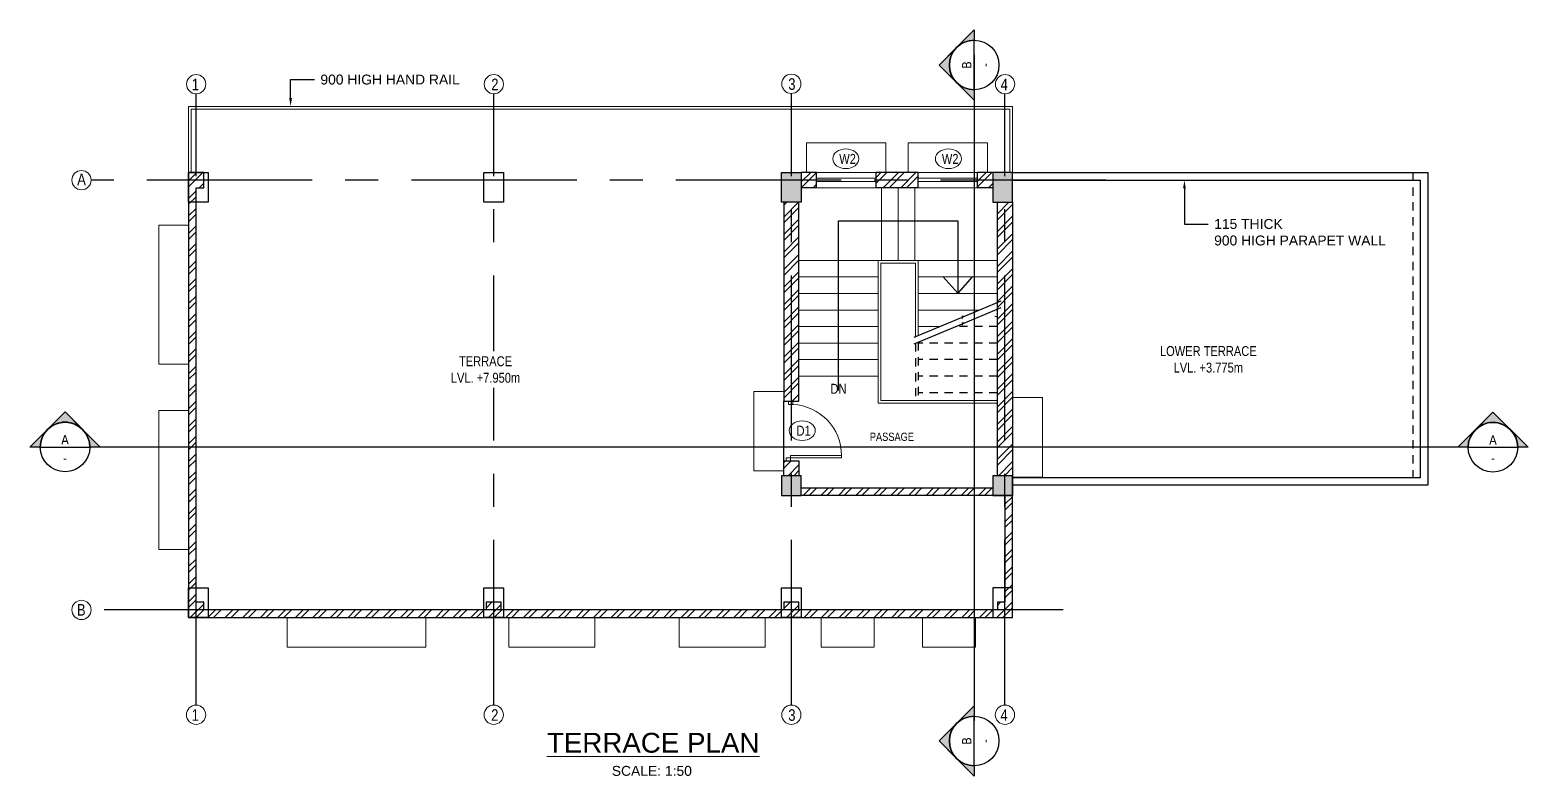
# Model space of a CAD drawing. Header units: millimetres. Extents: x 2923 to 3086, y 1840 to 1916.
# Drawn here: x 3021.62 to 3044.27, y 1876.53 to 1887.81 of the extents above; entities that cross this region are included whole.
import ezdxf
from ezdxf import colors
from ezdxf.entities.mleader import LeaderData, LeaderLine
from ezdxf.enums import TextEntityAlignment as Align
from ezdxf.math import Vec2, Vec3

# ---------------------------------------------------------------- set-up
doc = ezdxf.new("R2010")
doc.units = ezdxf.units.MM
for name, pattern in [('CENTERX2', [4, 2.5, -0.5, 0.5, -0.5]), ('HIDDEN2', [0.1875, 0.125, -0.0625]), ('HIDDENX2', [0.75, 0.5, -0.25])]:
    doc.linetypes.add(name, pattern=pattern)
for name, color, linetype in [('COLUMN', 1, 'Continuous'), ('CONT. LINE', 7, 'Continuous'), ('DIM_50', 7, 'Continuous'), ('GRID', 8, 'CENTERX2'), ('HATCH', 8, 'Continuous'), ('SECTION_LINE', 7, 'CENTERX2'), ('STAIR', 6, 'Continuous'), ('WALL', 1, 'Continuous')]:
    doc.layers.add(name, color=color, linetype=linetype)
for name, color, linetype, lineweight in [('DOOR', 8, 'Continuous', 13), ('ROOF_PROJECTION', 8, 'HIDDEN2', 13), ('Text', 7, 'Continuous', 13), ('WINDOW', 8, 'Continuous', 13)]:
    doc.layers.add(name, color=color, linetype=linetype, lineweight=lineweight)
doc.styles.get("Standard").update_dxf_attribs({"font": 'arial.ttf'})
doc.styles.add('Tahoma', font='tahoma.ttf')
pattern_1 = [(45, (2997.81983, 2044.94288), (-0.13258252, 0.13258252), []), (45, (2997.90822, 2044.94288), (-0.13258252, 0.13258252), [])]

# ---------------------------------------------------------------- blocks, each defined once
blk = doc.blocks.new('*U5')
h = blk.add_hatch(color=256)
edge = h.paths.add_edge_path()
edge.add_line((-0.25, 0), (-0.354, 0))
edge.add_line((-0.354, 0), (0, 0.354))
edge.add_line((0, 0.354), (0.354, 0))
edge.add_line((0.354, 0), (0.25, 0))
edge.add_arc((0, 0), 0.25, 0, 180)
blk.add_line((-0.25, 0), (0.25, 0))
for points in [[(-0.25, 0), (-0.354, 0), (0, 0.354), (0.354, 0), (0.25, 0, 1)], [(0.177, 0.177, 0.414214), (-0.177, 0.177), (0, 0.354), (0.177, 0.177)]]:
    blk.add_lwpolyline(points, format="xyb", close=True)
blk.add_circle((0, 0), 0.25)
at = {"style": 'Tahoma', "flags": 8}
blk.add_attdef('VIEWNUMBER', text='', height=0.0938, dxfattribs=at).set_placement((0, 0), align=Align.BOTTOM_CENTER)
blk.add_attdef('SHEETNUMBER', text='', height=0.0938, dxfattribs=at).set_placement((0, -0.063), align=Align.TOP_CENTER)

msp = doc.modelspace()

# ---------------------------------------------------------------- hatches: boundary and pattern name
at = {"layer": 'HATCH'}
h = msp.add_hatch(dxfattribs=at)
h.set_pattern_fill('ANSI32', color=256, scale=0.5)
h.set_pattern_definition(pattern_1)
h.paths.add_polyline_path([(3024.2515, 1885.6558), (3024.0215, 1885.6558), (3024.0215, 1885.2058), (3024.1365, 1885.2058), (3024.1365, 1885.4258), (3024.2515, 1885.4258)])
h.paths.add_polyline_path([(3024.1365, 1885.2058), (3024.0215, 1885.2058), (3024.0215, 1881.5042), (3024.1365, 1881.5042)])
h.paths.add_polyline_path([(3024.1365, 1881.5042), (3024.0215, 1881.5042), (3024.0215, 1879.3758), (3024.1365, 1879.3758)])
h.paths.add_polyline_path([(3024.2515, 1879.1558), (3024.1365, 1879.1558), (3024.1365, 1879.3758), (3024.0215, 1879.3758), (3024.0215, 1878.9258), (3024.3215, 1878.9258), (3024.3215, 1879.0408), (3024.2515, 1879.0408)])
h.paths.add_polyline_path([(3028.4865, 1879.0408), (3024.3215, 1879.0408), (3024.3215, 1878.9258), (3028.4865, 1878.9258)])
h.paths.add_polyline_path([(3028.7515, 1879.1558), (3028.5215, 1879.1558), (3028.5215, 1879.0408), (3028.4865, 1879.0408), (3028.4865, 1878.9258), (3028.7865, 1878.9258), (3028.7865, 1879.0408), (3028.7515, 1879.0408)])
h.paths.add_polyline_path([(3032.9865, 1879.0408), (3028.7865, 1879.0408), (3028.7865, 1878.9258), (3032.9865, 1878.9258)])
h.paths.add_polyline_path([(3033.2515, 1879.1558), (3033.0215, 1879.1558), (3033.0215, 1879.0408), (3032.9865, 1879.0408), (3032.9865, 1878.9258), (3033.2865, 1878.9258), (3033.2865, 1879.0408), (3033.2515, 1879.0408)])
h.paths.add_polyline_path([(3035.9007, 1879.0408), (3033.2865, 1879.0408), (3033.2865, 1878.9258), (3035.9007, 1878.9258)])
h.paths.add_polyline_path([(3036.1815, 1879.0408), (3035.9007, 1879.0408), (3035.9007, 1878.9258), (3036.1815, 1878.9258)])
h.paths.add_polyline_path([(3036.4815, 1879.3758), (3036.3665, 1879.3758), (3036.3665, 1879.1558), (3036.2515, 1879.1558), (3036.2515, 1879.0408), (3036.1815, 1879.0408), (3036.1815, 1878.9258), (3036.4815, 1878.9258)])
h.paths.add_polyline_path([(3036.4815, 1880.7708), (3036.3665, 1880.7708), (3036.3665, 1879.3758), (3036.4815, 1879.3758)])
h.paths.add_polyline_path([(3035.0515, 1885.6558), (3034.4165, 1885.6558), (3034.4165, 1885.4258), (3035.0515, 1885.4258)])
h.paths.add_polyline_path([(3033.5165, 1885.6558), (3033.2865, 1885.6558), (3033.2865, 1885.4258), (3033.5165, 1885.4258)])
h.paths.add_polyline_path([(3036.1815, 1885.6558), (3035.9515, 1885.6558), (3035.9515, 1885.4258), (3036.1815, 1885.4258)])
h.paths.add_polyline_path([(3036.4815, 1885.2058), (3036.2515, 1885.2058), (3036.2515, 1881.5042), (3036.4815, 1881.5042)])
h.paths.add_polyline_path([(3033.2515, 1885.2058), (3033.0215, 1885.2058), (3033.0215, 1882.1958), (3033.2515, 1882.1958)])
h.paths.add_polyline_path([(3033.2515, 1881.2958), (3033.0215, 1881.2958), (3033.0215, 1881.0708), (3033.2515, 1881.0708)])
h.paths.add_polyline_path([(3036.4815, 1881.5042), (3036.2515, 1881.5042), (3036.2515, 1881.0708), (3036.4815, 1881.0708)])
h = msp.add_hatch(color=256, dxfattribs=at)
h.dxf.hatch_style = 1
h.paths.add_polyline_path([(3033.2865, 1885.6558), (3032.9865, 1885.6558), (3032.9865, 1885.2058), (3033.2865, 1885.2058)])
h.paths.add_polyline_path([(3036.4815, 1885.6558), (3036.1815, 1885.6558), (3036.1815, 1885.2058), (3036.4815, 1885.2058)])
h.paths.add_polyline_path([(3036.4815, 1881.0708), (3036.1815, 1881.0708), (3036.1815, 1880.7708), (3036.4815, 1880.7708)])
h.paths.add_polyline_path([(3033.2865, 1881.0708), (3032.9865, 1881.0708), (3032.9865, 1880.7708), (3033.2865, 1880.7708)])
h = msp.add_hatch(dxfattribs=at)
h.set_pattern_fill('ANSI32', color=256, scale=0.5)
h.set_pattern_definition(pattern_1)
h.paths.add_polyline_path([(3035.9007, 1880.8858), (3033.2865, 1880.8858), (3033.2865, 1880.7708), (3035.9007, 1880.7708)])
h.paths.add_polyline_path([(3036.1815, 1880.8858), (3035.9007, 1880.8858), (3035.9007, 1880.7708), (3036.1815, 1880.7708)])

# ---------------------------------------------------------------- linework, layer by layer
at = {"layer": 'COLUMN', "color": 8, "linetype": 'HIDDENX2'}
for points in [[(3024.0215, 1885.6558), (3024.3215, 1885.6558), (3024.3215, 1885.2058), (3024.0215, 1885.2058)], [(3028.4865, 1885.6558), (3028.7865, 1885.6558), (3028.7865, 1885.2058), (3028.4865, 1885.2058)], [(3024.0215, 1879.3758), (3024.3215, 1879.3758), (3024.3215, 1878.9258), (3024.0215, 1878.9258)], [(3028.4865, 1879.3758), (3028.7865, 1879.3758), (3028.7865, 1878.9258), (3028.4865, 1878.9258)], [(3032.9865, 1879.3758), (3033.2865, 1879.3758), (3033.2865, 1878.9258), (3032.9865, 1878.9258)], [(3036.4815, 1879.3758), (3036.1815, 1879.3758), (3036.1815, 1878.9258), (3036.4815, 1878.9258)]]:
    msp.add_lwpolyline(points, close=True, dxfattribs=at)
at = {"layer": 'COLUMN'}
for points in [[(3032.9865, 1885.6558), (3033.2865, 1885.6558), (3033.2865, 1885.2058), (3032.9865, 1885.2058)], [(3036.4815, 1885.6558), (3036.1815, 1885.6558), (3036.1815, 1885.2058), (3036.4815, 1885.2058)], [(3033.2865, 1881.0708), (3032.9865, 1881.0708), (3032.9865, 1880.7708), (3033.2865, 1880.7708)], [(3036.4815, 1881.0708), (3036.1815, 1881.0708), (3036.1815, 1880.7708), (3036.4815, 1880.7708)]]:
    msp.add_lwpolyline(points, close=True, dxfattribs=at)
at = {"layer": 'CONT. LINE'}
for points in [[(3034.9936, 1883.164), (3035.7111, 1883.4648), (3035.7235, 1883.4514), (3035.7218, 1883.4879), (3035.7342, 1883.4744), (3036.3083, 1883.7151)], [(3034.9936, 1883.064), (3035.7111, 1883.3648), (3035.7235, 1883.3514), (3035.7218, 1883.3879), (3035.7342, 1883.3744), (3036.3083, 1883.6151)]]:
    msp.add_lwpolyline(points, dxfattribs=at)
at = {"layer": 'DIM_50'}
msp.add_line((3033.0215, 1881.2958), (3033.0215, 1882.1958), dxfattribs=at)
for points in [[(3033.8515, 1882.3594), (3033.8515, 1884.9233), (3035.6515, 1884.9233), (3035.6515, 1883.8336)], [(3035.876, 1884.0836), (3035.6515, 1883.8336), (3035.4269, 1884.0836)]]:
    msp.add_lwpolyline(points, dxfattribs=at)
at = {"layer": 'DOOR', "lineweight": 9}
for points in [[(3033.0915, 1882.1958), (3033.16, 1882.1958), (3033.16, 1882.1486), (3033.0915, 1882.1486)], [(3033.0558, 1881.343), (3033.1243, 1881.343), (3033.1243, 1881.2958), (3033.0558, 1881.2958)], [(3033.1243, 1881.3744), (3033.8955, 1881.3744), (3033.8955, 1881.343), (3033.1243, 1881.343)]]:
    msp.add_lwpolyline(points, close=True, dxfattribs=at)
msp.add_arc((3033.12, 1881.3741), 0.7755, 0.02055, 87.03771, dxfattribs=at)
at = {"layer": 'GRID'}
for p, q in [((3024.1365, 1877.6008), (3024.1365, 1886.8465)), ((3028.6365, 1877.6008), (3028.6365, 1886.8465)), ((3033.1365, 1877.6008), (3033.1365, 1886.852)), ((3036.3665, 1877.6008), (3036.3665, 1886.8465)), ((3037.8911, 1885.5408), (3022.5495, 1885.5408)), ((3037.2463, 1879.0408), (3022.5495, 1879.0408))]:
    msp.add_line(p, q, dxfattribs=at)
at = {"layer": 'HATCH', "linetype": 'HIDDEN2'}
msp.add_line((3042.5315, 1885.6558), (3042.5315, 1880.9258), dxfattribs=at)
at = {"layer": 'ROOF_PROJECTION', "linetype": 'Continuous', "ltscale": 15}
for p, q in [((3036.4815, 1886.6558), (3024.0215, 1886.6558)), ((3024.0215, 1885.6558), (3024.0215, 1886.6558)), ((3036.4415, 1886.6158), (3024.0615, 1886.6158)), ((3024.0615, 1885.6558), (3024.0615, 1886.6158)), ((3036.4415, 1885.6558), (3036.4415, 1886.6158)), ((3036.4815, 1885.6558), (3036.4815, 1886.6558))]:
    msp.add_line(p, q, dxfattribs=at)
at = {"layer": 'ROOF_PROJECTION', "ltscale": 25}
for points in [[(3034.5665, 1885.6558), (3034.5665, 1886.1058), (3033.3665, 1886.1058), (3033.3665, 1885.6558)], [(3034.9015, 1885.6558), (3034.9015, 1886.1058), (3036.1015, 1886.1058), (3036.1015, 1885.6558)], [(3024.0215, 1882.7583), (3023.5715, 1882.7583), (3023.5715, 1884.8583), (3024.0215, 1884.8583)], [(3033.0215, 1881.1458), (3032.5715, 1881.1458), (3032.5715, 1882.3458), (3033.0215, 1882.3458)], [(3036.4815, 1881.0508), (3036.9315, 1881.0508), (3036.9315, 1882.2508), (3036.4815, 1882.2508)], [(3024.0215, 1879.9558), (3023.5715, 1879.9558), (3023.5715, 1882.0558), (3024.0215, 1882.0558)], [(3027.6115, 1878.9258), (3027.6115, 1878.4758), (3025.5115, 1878.4758), (3025.5115, 1878.9258)], [(3030.1665, 1878.9258), (3030.1665, 1878.4758), (3028.8665, 1878.4758), (3028.8665, 1878.9258)], [(3032.7415, 1878.9258), (3032.7415, 1878.4758), (3031.4415, 1878.4758), (3031.4415, 1878.9258)], [(3034.3865, 1878.9258), (3034.3865, 1878.4758), (3033.5865, 1878.4758), (3033.5865, 1878.9258)], [(3035.919, 1878.9258), (3035.919, 1878.4758), (3035.1215, 1878.4758), (3035.1215, 1878.9258)]]:
    msp.add_lwpolyline(points, dxfattribs=at)
at = {"layer": 'SECTION_LINE', "ltscale": 10, "elevation": 0.02}
msp.add_lwpolyline([(3035.9007, 1887.4372), (3035.9007, 1877.3636)], dxfattribs=at)
at = {"layer": 'STAIR', "lineweight": 13}
for p, q in [((3034.5015, 1884.3258), (3034.5015, 1885.4258)), ((3034.7515, 1884.3258), (3034.7515, 1885.4258)), ((3035.0015, 1884.3258), (3035.0015, 1885.4258))]:
    msp.add_line(p, q, dxfattribs=at)
for points in [[(3036.2515, 1884.3258), (3033.2515, 1884.3258)], [(3036.2515, 1882.1658), (3034.4515, 1882.1658), (3034.4515, 1884.3258)], [(3036.2515, 1882.2058), (3034.4915, 1882.2058), (3034.4915, 1884.2858), (3035.0115, 1884.2858), (3035.0115, 1883.1715)], [(3035.0515, 1884.3258), (3035.0515, 1883.1883)], [(3034.4515, 1884.0758), (3033.2515, 1884.0758)], [(3036.2515, 1884.0758), (3035.0515, 1884.0758)], [(3033.2515, 1883.8258), (3034.4515, 1883.8258)], [(3036.2515, 1883.8258), (3035.0515, 1883.8258)], [(3033.2515, 1883.5758), (3034.4515, 1883.5758)], [(3035.9759, 1883.5758), (3035.0515, 1883.5758)], [(3036.2515, 1883.4808), (3036.2145, 1883.4808)], [(3033.2515, 1883.3258), (3034.4515, 1883.3258)], [(3035.3795, 1883.3258), (3035.0515, 1883.3258)], [(3033.2515, 1883.0758), (3034.4515, 1883.0758)], [(3033.2515, 1882.8258), (3034.4515, 1882.8258)], [(3033.2515, 1882.5758), (3034.4515, 1882.5758)]]:
    msp.add_lwpolyline(points, dxfattribs=at)
at = {"layer": 'STAIR', "linetype": 'HIDDEN2'}
for points in [[(3036.2515, 1883.3258), (3035.6181, 1883.3258)], [(3035.0115, 1883.0715), (3035.0115, 1882.2058)], [(3035.0515, 1883.0883), (3035.0515, 1882.2058)], [(3036.2515, 1883.0758), (3035.0515, 1883.0758)], [(3036.2515, 1882.8258), (3035.0515, 1882.8258)], [(3036.2515, 1882.5758), (3035.0515, 1882.5758)], [(3036.2515, 1882.3258), (3035.0515, 1882.3258)]]:
    msp.add_lwpolyline(points, dxfattribs=at)
at = {"layer": 'Text'}
for centre in [(3024.1385, 1886.9923), (3028.6382, 1886.9923), (3033.1365, 1886.9978), (3036.3685, 1886.9923), (3022.4036, 1885.5408), (3022.4036, 1879.0408), (3024.1365, 1877.4549), (3028.6365, 1877.4549), (3033.1365, 1877.4549), (3036.3665, 1877.4549)]:
    msp.add_circle(centre, 0.1458, dxfattribs=at)
at = {"layer": 'Text', "extrusion": (0, 0, -1)}
for centre in [(3033.9603, 1885.8633), (3035.5119, 1885.8633), (3033.3009, 1881.7523)]:
    msp.add_ellipse(centre, major_axis=(0.1976, 0), ratio=0.7521033, dxfattribs=at)
at = {"layer": 'WALL'}
for p, q in [((3033.5165, 1885.6558), (3033.2865, 1885.6558)), ((3033.5165, 1885.4258), (3033.5165, 1885.6558)), ((3035.0515, 1885.6558), (3034.4165, 1885.6558)), ((3034.4165, 1885.4258), (3034.4165, 1885.6558)), ((3035.0515, 1885.4258), (3035.0515, 1885.6558)), ((3036.1815, 1885.6558), (3035.9515, 1885.6558)), ((3035.9515, 1885.4258), (3035.9515, 1885.6558)), ((3033.5165, 1885.4258), (3033.2865, 1885.4258)), ((3035.0515, 1885.4258), (3034.4165, 1885.4258)), ((3036.1815, 1885.4258), (3035.9515, 1885.4258))]:
    msp.add_line(p, q, dxfattribs=at)
at = {"layer": 'WALL', "color": 8}
for points in [[(3036.4815, 1885.6558), (3042.7615, 1885.6558), (3042.7615, 1880.9258), (3036.4815, 1880.9258)], [(3036.4815, 1885.5408), (3042.6465, 1885.5408), (3042.6465, 1881.0408), (3036.4815, 1881.0408)]]:
    msp.add_lwpolyline(points, dxfattribs=at)
at = {"layer": 'WALL'}
for points in [[(3033.0215, 1885.2058), (3033.0215, 1882.1958), (3033.2515, 1882.1958), (3033.2515, 1885.2058)], [(3036.2515, 1881.0708), (3036.2515, 1885.2058), (3036.4815, 1885.2058), (3036.4815, 1880.7708), (3033.2865, 1880.7708)], [(3033.0215, 1881.0708), (3033.0215, 1881.2958), (3033.2515, 1881.2958), (3033.2515, 1881.0708)], [(3033.2865, 1880.8858), (3036.1815, 1880.8858)], [(3036.3665, 1880.7708), (3036.3665, 1879.1558), (3036.2515, 1879.1558), (3036.2515, 1879.0408), (3033.2515, 1879.0408), (3033.2515, 1879.1558), (3033.0215, 1879.1558), (3033.0215, 1879.0408), (3028.7515, 1879.0408), (3028.7515, 1879.1558), (3028.5215, 1879.1558)]]:
    msp.add_lwpolyline(points, dxfattribs=at)
at = {"layer": 'WINDOW'}
for p, q in [((3033.5165, 1885.6558), (3034.4165, 1885.6558)), ((3035.9515, 1885.6558), (3035.0515, 1885.6558)), ((3033.5165, 1885.5726), (3034.4165, 1885.5726)), ((3033.5165, 1885.5226), (3034.4165, 1885.5226)), ((3033.5165, 1885.4258), (3034.4165, 1885.4258)), ((3035.9515, 1885.5726), (3035.0515, 1885.5726)), ((3035.9515, 1885.5226), (3035.0515, 1885.5226)), ((3035.9515, 1885.4258), (3035.0515, 1885.4258))]:
    msp.add_line(p, q, dxfattribs=at)

# ---------------------------------------------------------------- block references
at = {"layer": 'DIM_50'}
ref = msp.add_blockref('*U5', (3035.9007, 1887.2818), dxfattribs=dict(at, xscale=1.5, yscale=1.5, zscale=1.5, rotation=90))
ref.add_attrib('VIEWNUMBER', 'B', dxfattribs={"layer": '0', "height": 0.1406, "rotation": 90, "style": 'Tahoma'}).set_placement((3035.9007, 1887.2818), align=Align.BOTTOM_CENTER)
ref.add_attrib('SHEETNUMBER', '-', dxfattribs={"layer": '0', "height": 0.1406, "rotation": 90, "style": 'Tahoma'}).set_placement((3035.9944, 1887.2818), align=Align.TOP_CENTER)
ref = msp.add_blockref('*U5', (3022.1551, 1881.5042), dxfattribs=dict(at, xscale=1.5, yscale=1.5, zscale=1.5))
ref.add_attrib('VIEWNUMBER', 'A', dxfattribs={"layer": '0', "height": 0.1406, "style": 'Tahoma'}).set_placement((3022.1551, 1881.5042), align=Align.BOTTOM_CENTER)
ref.add_attrib('SHEETNUMBER', '-', dxfattribs={"layer": '0', "height": 0.1406, "style": 'Tahoma'}).set_placement((3022.1551, 1881.4105), align=Align.TOP_CENTER)
ref = msp.add_blockref('*U5', (3043.7446, 1881.5003), dxfattribs=dict(at, xscale=1.5, yscale=1.5, zscale=1.5))
ref.add_attrib('VIEWNUMBER', 'A', dxfattribs={"layer": '0', "height": 0.1406, "style": 'Tahoma'}).set_placement((3043.7446, 1881.5003), align=Align.BOTTOM_CENTER)
ref.add_attrib('SHEETNUMBER', '-', dxfattribs={"layer": '0', "height": 0.1406, "style": 'Tahoma'}).set_placement((3043.7446, 1881.4065), align=Align.TOP_CENTER)
ref = msp.add_blockref('*U5', (3035.9007, 1877.0585), dxfattribs=dict(at, xscale=1.5, yscale=1.5, zscale=1.5, rotation=90))
ref.add_attrib('VIEWNUMBER', 'B', dxfattribs={"layer": '0', "height": 0.1406, "rotation": 90, "style": 'Tahoma'}).set_placement((3035.9007, 1877.0585), align=Align.BOTTOM_CENTER)
ref.add_attrib('SHEETNUMBER', '-', dxfattribs={"layer": '0', "height": 0.1406, "rotation": 90, "style": 'Tahoma'}).set_placement((3035.9944, 1877.0585), align=Align.TOP_CENTER)

# ---------------------------------------------------------------- texts
at = {"layer": 'Text', "width": 0.8}
for s, height, p in [('1', 0.175, (3024.0718, 1886.901)), ('2', 0.175, (3028.5999, 1886.901)), ('3', 0.175, (3033.0906, 1886.9065)), ('4', 0.175, (3036.3011, 1886.901)), ('W2', 0.15, (3033.8607, 1885.7872)), ('W2', 0.15, (3035.4123, 1885.7872)), ('A', 0.175, (3022.3392, 1885.4639)), ('DN', 0.15, (3033.7277, 1882.3108)), ('D1', 0.15, (3033.2151, 1881.6761)), ('B', 0.175, (3022.3351, 1878.9541)), ('1', 0.175, (3024.0697, 1877.3636)), ('2', 0.175, (3028.5981, 1877.3636)), ('3', 0.175, (3033.0906, 1877.3636)), ('4', 0.175, (3036.2991, 1877.3636))]:
    msp.add_text(s, height=height, dxfattribs=at).set_placement(p)
at = {"layer": 'Text', "insert": (3029.4405, 1877.1816), "char_height": 0.3, "width": 3.173689, "attachment_point": 1}
msp.add_mtext('{\\LTERRACE PLAN\\P\\pxqc;\\H0.5x;\\lSCALE: 1:50}', dxfattribs=at)

# ---------------------------------------------------------------- leaders
at = {"layer": 'DIM_50'}
ml = msp.add_multileader_mtext('Standard', dxfattribs=at)
ml.set_content('900 HIGH HAND RAIL', color=256)
ml.set_leader_properties()
ml.build(insert=Vec2(0, 0))
ml.multileader.update_dxf_attribs({"dogleg_length": 0.36, "arrow_head_size": 0.125})
ctx = ml.context
ctx.base_point, ctx.char_height, ctx.arrow_head_size, ctx.landing_gap_size, ctx.plane_origin = Vec3(3025.9258, 1887.0609), 0.15, 0.125, 0.09, Vec3(3025.5658, 1886.6558)
notes = []
notes.append((ctx, [(0, (1, 1, 0), (3025.5658, 1887.0609), (1, 0), 0.36, [(0, [(3025.5658, 1886.6558)], 0, [])])]))
ctx.mtext.insert, ctx.mtext.flow_direction = Vec3(3026.0158, 1887.1372), 5
ml = msp.add_multileader_mtext('Standard', dxfattribs=at)
ml.set_content('115 THICK\\P900 HIGH PARAPET WALL', color=256)
ml.set_leader_properties()
ml.build(insert=Vec2(0, 0))
ml.multileader.update_dxf_attribs({"dogleg_length": 0.36, "arrow_head_size": 0.125})
ctx = ml.context
ctx.base_point, ctx.char_height, ctx.arrow_head_size, ctx.landing_gap_size, ctx.plane_origin = Vec3(3039.4393, 1884.8769), 0.15, 0.125, 0.09, Vec3(3039.0793, 1884.4718)
notes.append((ctx, [(0, (1, 1, 0), (3039.0793, 1884.8769), (1, 0), 0.36, [(0, [(3039.0793, 1885.5408)], 0, [])])]))
ctx.mtext.insert, ctx.mtext.flow_direction = Vec3(3039.5293, 1884.9532), 5
for ctx, leaders in notes:
    for number, flags, end, landing, length, lines in leaders:
        leader = LeaderData()
        leader.index, (leader.has_last_leader_line, leader.has_dogleg_vector, leader.attachment_direction) = number, flags
        leader.last_leader_point, leader.dogleg_vector, leader.dogleg_length = Vec3(end), Vec3(landing), length
        for number, points, colour, breaks in lines:
            line = LeaderLine()
            line.index, line.vertices, line.color, line.breaks = number, Vec3.list(points), colors.encode_raw_color(colour), breaks
            leader.lines.append(line)
        ctx.leaders.append(leader)

# ---------------------------------------------------------------- next in the draw order: texts
at = {"layer": 'Text', "attachment_point": 1, "bg_fill": 3, "box_fill_scale": 1.5, "bg_fill_color": 256, "bg_fill_transparency": 0}
for s, insert, char_height, width in [('\\pxqc;{\\W0.8;LOWER TERRACE\\PLVL. +3.775m}', (3038.6756, 1883.0309), 0.15, 1.530437), ('\\pxqc;{\\W0.8;PASSAGE}', (3034.3026, 1881.7216), 0.125, 0.708393)]:
    msp.add_mtext(s, dxfattribs=dict(at, insert=insert, char_height=char_height, width=width))

# ---------------------------------------------------------------- next in the draw order: linework, layer by layer
at = {"layer": 'SECTION_LINE', "ltscale": 10, "elevation": 0.01}
msp.add_lwpolyline([(3043.3872, 1881.5042), (3022.6855, 1881.5042)], dxfattribs=at)
at = {"layer": 'WALL'}
msp.add_lwpolyline([(3028.5215, 1879.1558), (3028.5215, 1879.0408), (3024.2515, 1879.0408), (3024.2515, 1879.1558), (3024.1365, 1879.1558), (3024.1365, 1885.4258), (3024.2515, 1885.4258), (3024.2515, 1885.6558), (3024.0215, 1885.6558), (3024.0215, 1878.9258), (3036.4815, 1878.9258), (3036.4815, 1880.7708)], dxfattribs=at)

# ---------------------------------------------------------------- next in the draw order: texts
at = {"layer": 'Text', "insert": (3027.8954, 1882.8766), "char_height": 0.15, "width": 1.233806, "attachment_point": 1, "bg_fill": 3, "box_fill_scale": 1.5, "bg_fill_color": 256, "bg_fill_transparency": 0}
msp.add_mtext('\\pxqc;{\\W0.8;TERRACE \\PLVL. +\\A1;7.950m}', dxfattribs=at)

doc.saveas('drawing.dxf')
